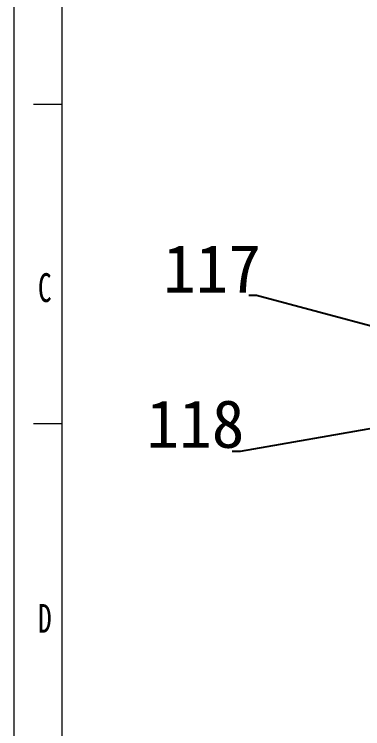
# Model space of a CAD drawing. Header units: millimetres. Extents: x -697 to -103, y -638 to -114.
# Drawn here: x -697.2 to -624.5, y -491.3 to -342.2 of the extents above; entities that cross this region are included whole.
import ezdxf

# ---------------------------------------------------------------- set-up
doc = ezdxf.new("R2010")
doc.units = ezdxf.units.MM
doc.layers.add('00点位图', color=100, linetype='Continuous')
doc.layers.add('设计图框', color=120, linetype='Continuous')
doc.layers.add('標示線', color=3, linetype='Continuous', lineweight=0)
doc.styles.add('SLDTEXTSTYLE1', font='TXT', dxfattribs={"width": 0.7})
doc.styles.get("Standard").update_dxf_attribs({"font": ''})
doc.styles.get('Standard').set_extended_font_data('SimSun')
doc.dimstyles.new('ISO-25', dxfattribs={"dimtxt": 2.5, "dimasz": 2.5, "dimexe": 1.25, "dimexo": 0.625, "dimtad": 1, "dimtxsty": 'Standard', "dimcen": 2.5, "dimadec": 0, "dimazin": 0, "dimtfac": 1, "dimtmove": 0, "dimatfit": 3, "dimfxl": 1, "dimarcsym": 0})

# ---------------------------------------------------------------- blocks, each defined once
blk = doc.blocks.new('YHD点位图')
at = {"layer": '00点位图', "color": 4, "linetype": 'Continuous', "lineweight": 18}
for p, q in [((1662.795, 1236.327), (1662.795, 1446.327)), ((1667.795, 1241.327), (1667.795, 1441.327)), ((1667.795, 1374.66), (1664.795, 1374.66)), ((1667.795, 1341.327), (1664.795, 1341.327))]:
    blk.add_line(p, q, dxfattribs=at)
at = {"layer": '00点位图', "color": 4, "linetype": 'Continuous', "lineweight": 0, "char_height": 3, "attachment_point": 1, "style": 'SLDTEXTSTYLE1'}
for s, insert in [('C', (1665.259, 1357.055)), ('D', (1665.266, 1322.536))]:
    blk.add_mtext(s, dxfattribs=dict(at, insert=insert))

msp = doc.modelspace()

# ---------------------------------------------------------------- block references
at = {"layer": '设计图框', "xscale": 2, "yscale": 2, "zscale": 2}
msp.add_blockref('YHD点位图', (-4022.75, -3110.35), dxfattribs=at)

# ---------------------------------------------------------------- texts
at = {"layer": '標示線', "color": 5, "char_height": 10, "attachment_point": 7}
for s, insert in [('117', (-666.15, -400.28)), ('118', (-669.59, -432.84))]:
    msp.add_mtext(s, dxfattribs=dict(at, insert=insert))

# ---------------------------------------------------------------- leaders
at = {"layer": '標示線', "color": 5, "annotation_type": 0, "has_hookline": 1, "hookline_direction": 1}
for points in [[(-593.06, -415.22), (-646.64, -400.9)], [(-594.01, -423.63), (-650.08, -433.47)]]:
    msp.add_leader(points, dimstyle='ISO-25', override={"dimasz": 5}, dxfattribs=at)

doc.saveas('drawing.dxf')
